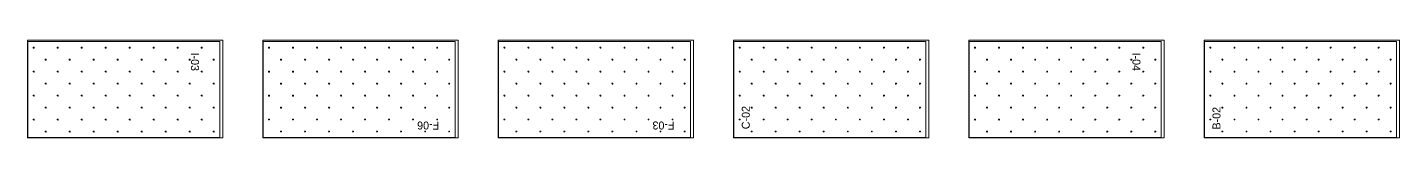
# Model space of a CAD drawing. Extents: x 0 to 287620, y 0 to 1220.
# Drawn here: x 17640 to 34780, y 0 to 1220 of the extents above; entities that cross this region are included whole.
import ezdxf

# ---------------------------------------------------------------- set-up
doc = ezdxf.new("R2010")
doc.units = 0
doc.header["$MEASUREMENT"] = 0
for name, color, linetype, lineweight in [('CUSTOM', 7, 'CONTINUOUS', 0), ('drilling', 7, 'CONTINUOUS', 0), ('FINAL', 7, 'CONTINUOUS', 0)]:
    doc.layers.add(name, color=color, linetype=linetype, lineweight=lineweight)

msp = doc.modelspace()

# ---------------------------------------------------------------- linework, layer by layer
at = {"layer": 'CUSTOM', "lineweight": 0}
for points in [[(17640, 0), (20080, 0), (20080, 1220), (17640, 1220)], [(20580, 0), (23020, 0), (23020, 1220), (20580, 1220)], [(23520, 0), (25960, 0), (25960, 1220), (23520, 1220)], [(26460, 0), (28900, 0), (28900, 1220), (26460, 1220)], [(29400, 0), (31840, 0), (31840, 1220), (29400, 1220)], [(32340, 0), (34780, 0), (34780, 1220), (32340, 1220)]]:
    msp.add_lwpolyline(points, close=True, dxfattribs=at)
at = {"layer": 'drilling', "lineweight": 0}
for points in [[(17718, 1121), (17722, 1123), (17724, 1125), (17724, 1129), (17723, 1132), (17720, 1134), (17716, 1134), (17713, 1132), (17712, 1129), (17712, 1125), (17714, 1123)], [(18018, 1121), (18022, 1123), (18024, 1125), (18024, 1129), (18023, 1132), (18020, 1134), (18016, 1134), (18013, 1132), (18012, 1129), (18012, 1125), (18014, 1123)], [(18318, 1121), (18322, 1123), (18324, 1125), (18324, 1129), (18323, 1132), (18320, 1134), (18316, 1134), (18313, 1132), (18312, 1129), (18312, 1125), (18314, 1123)], [(18618, 1121), (18622, 1123), (18624, 1125), (18624, 1129), (18623, 1132), (18620, 1134), (18616, 1134), (18613, 1132), (18612, 1129), (18612, 1125), (18614, 1123)], [(18918, 1121), (18922, 1123), (18924, 1125), (18924, 1129), (18923, 1132), (18920, 1134), (18916, 1134), (18913, 1132), (18912, 1129), (18912, 1125), (18914, 1123)], [(19218, 1121), (19222, 1123), (19224, 1125), (19224, 1129), (19223, 1132), (19220, 1134), (19216, 1134), (19213, 1132), (19212, 1129), (19212, 1125), (19214, 1123)], [(19518, 1121), (19522, 1123), (19524, 1125), (19524, 1129), (19523, 1132), (19520, 1134), (19516, 1134), (19513, 1132), (19512, 1129), (19512, 1125), (19514, 1123)], [(19818, 1121), (19822, 1123), (19824, 1125), (19824, 1129), (19823, 1132), (19820, 1134), (19816, 1134), (19813, 1132), (19812, 1129), (19812, 1125), (19814, 1123)], [(20652, 1128), (20653, 1124), (20655, 1122), (20659, 1122), (20662, 1123), (20664, 1126), (20664, 1130), (20662, 1133), (20659, 1134), (20655, 1134), (20653, 1132)], [(20952, 1128), (20953, 1124), (20955, 1122), (20959, 1122), (20962, 1123), (20964, 1126), (20964, 1130), (20962, 1133), (20959, 1134), (20955, 1134), (20953, 1132)], [(21252, 1128), (21253, 1124), (21255, 1122), (21259, 1122), (21262, 1123), (21264, 1126), (21264, 1130), (21262, 1133), (21259, 1134), (21255, 1134), (21253, 1132)], [(21552, 1128), (21553, 1124), (21555, 1122), (21559, 1122), (21562, 1123), (21564, 1126), (21564, 1130), (21562, 1133), (21559, 1134), (21555, 1134), (21553, 1132)], [(21852, 1128), (21853, 1124), (21855, 1122), (21859, 1122), (21862, 1123), (21864, 1126), (21864, 1130), (21862, 1133), (21859, 1134), (21855, 1134), (21853, 1132)], [(22152, 1128), (22153, 1124), (22155, 1122), (22159, 1122), (22162, 1123), (22164, 1126), (22164, 1130), (22162, 1133), (22159, 1134), (22155, 1134), (22153, 1132)], [(22452, 1128), (22453, 1124), (22455, 1122), (22459, 1122), (22462, 1123), (22464, 1126), (22464, 1130), (22462, 1133), (22459, 1134), (22455, 1134), (22453, 1132)], [(22752, 1128), (22753, 1124), (22755, 1122), (22759, 1122), (22762, 1123), (22764, 1126), (22764, 1130), (22762, 1133), (22759, 1134), (22755, 1134), (22753, 1132)], [(23592, 1128), (23593, 1124), (23595, 1122), (23599, 1122), (23602, 1123), (23604, 1126), (23604, 1130), (23602, 1133), (23599, 1134), (23595, 1134), (23593, 1132)], [(23892, 1128), (23893, 1124), (23895, 1122), (23899, 1122), (23902, 1123), (23904, 1126), (23904, 1130), (23902, 1133), (23899, 1134), (23895, 1134), (23893, 1132)], [(24192, 1128), (24193, 1124), (24195, 1122), (24199, 1122), (24202, 1123), (24204, 1126), (24204, 1130), (24202, 1133), (24199, 1134), (24195, 1134), (24193, 1132)], [(24492, 1128), (24493, 1124), (24495, 1122), (24499, 1122), (24502, 1123), (24504, 1126), (24504, 1130), (24502, 1133), (24499, 1134), (24495, 1134), (24493, 1132)], [(24792, 1128), (24793, 1124), (24795, 1122), (24799, 1122), (24802, 1123), (24804, 1126), (24804, 1130), (24802, 1133), (24799, 1134), (24795, 1134), (24793, 1132)], [(25092, 1128), (25093, 1124), (25095, 1122), (25099, 1122), (25102, 1123), (25104, 1126), (25104, 1130), (25102, 1133), (25099, 1134), (25095, 1134), (25093, 1132)], [(25392, 1128), (25393, 1124), (25395, 1122), (25399, 1122), (25402, 1123), (25404, 1126), (25404, 1130), (25402, 1133), (25399, 1134), (25395, 1134), (25393, 1132)], [(25692, 1128), (25693, 1124), (25695, 1122), (25699, 1122), (25702, 1123), (25704, 1126), (25704, 1130), (25702, 1133), (25699, 1134), (25695, 1134), (25693, 1132)], [(26538, 1134), (26534, 1133), (26532, 1131), (26532, 1127), (26533, 1124), (26536, 1122), (26540, 1122), (26543, 1124), (26544, 1127), (26544, 1131), (26542, 1133)], [(26838, 1134), (26834, 1133), (26832, 1131), (26832, 1127), (26833, 1124), (26836, 1122), (26840, 1122), (26843, 1124), (26844, 1127), (26844, 1131), (26842, 1133)], [(27138, 1134), (27134, 1133), (27132, 1131), (27132, 1127), (27133, 1124), (27136, 1122), (27140, 1122), (27143, 1124), (27144, 1127), (27144, 1131), (27142, 1133)], [(27438, 1134), (27434, 1133), (27432, 1131), (27432, 1127), (27433, 1124), (27436, 1122), (27440, 1122), (27443, 1124), (27444, 1127), (27444, 1131), (27442, 1133)], [(27738, 1134), (27734, 1133), (27732, 1131), (27732, 1127), (27733, 1124), (27736, 1122), (27740, 1122), (27743, 1124), (27744, 1127), (27744, 1131), (27742, 1133)], [(28038, 1134), (28034, 1133), (28032, 1131), (28032, 1127), (28033, 1124), (28036, 1122), (28040, 1122), (28043, 1124), (28044, 1127), (28044, 1131), (28042, 1133)], [(28338, 1134), (28334, 1133), (28332, 1131), (28332, 1127), (28333, 1124), (28336, 1122), (28340, 1122), (28343, 1124), (28344, 1127), (28344, 1131), (28342, 1133)], [(28638, 1134), (28634, 1133), (28632, 1131), (28632, 1127), (28633, 1124), (28636, 1122), (28640, 1122), (28643, 1124), (28644, 1127), (28644, 1131), (28642, 1133)], [(29478, 1121), (29482, 1123), (29484, 1125), (29484, 1129), (29483, 1132), (29480, 1134), (29476, 1134), (29473, 1132), (29472, 1129), (29472, 1125), (29474, 1123)], [(29778, 1121), (29782, 1123), (29784, 1125), (29784, 1129), (29783, 1132), (29780, 1134), (29776, 1134), (29773, 1132), (29772, 1129), (29772, 1125), (29774, 1123)], [(30078, 1121), (30082, 1123), (30084, 1125), (30084, 1129), (30083, 1132), (30080, 1134), (30076, 1134), (30073, 1132), (30072, 1129), (30072, 1125), (30074, 1123)], [(30378, 1121), (30382, 1123), (30384, 1125), (30384, 1129), (30383, 1132), (30380, 1134), (30376, 1134), (30373, 1132), (30372, 1129), (30372, 1125), (30374, 1123)], [(30678, 1121), (30682, 1123), (30684, 1125), (30684, 1129), (30683, 1132), (30680, 1134), (30676, 1134), (30673, 1132), (30672, 1129), (30672, 1125), (30674, 1123)], [(30978, 1121), (30982, 1123), (30984, 1125), (30984, 1129), (30983, 1132), (30980, 1134), (30976, 1134), (30973, 1132), (30972, 1129), (30972, 1125), (30974, 1123)], [(31278, 1121), (31282, 1123), (31284, 1125), (31284, 1129), (31283, 1132), (31280, 1134), (31276, 1134), (31273, 1132), (31272, 1129), (31272, 1125), (31274, 1123)], [(31578, 1121), (31582, 1123), (31584, 1125), (31584, 1129), (31583, 1132), (31580, 1134), (31576, 1134), (31573, 1132), (31572, 1129), (31572, 1125), (31574, 1123)], [(32418, 1134), (32414, 1133), (32412, 1131), (32412, 1127), (32413, 1124), (32416, 1122), (32420, 1122), (32423, 1124), (32424, 1127), (32424, 1131), (32422, 1133)], [(32718, 1134), (32714, 1133), (32712, 1131), (32712, 1127), (32713, 1124), (32716, 1122), (32720, 1122), (32723, 1124), (32724, 1127), (32724, 1131), (32722, 1133)], [(33018, 1134), (33014, 1133), (33012, 1131), (33012, 1127), (33013, 1124), (33016, 1122), (33020, 1122), (33023, 1124), (33024, 1127), (33024, 1131), (33022, 1133)], [(33318, 1134), (33314, 1133), (33312, 1131), (33312, 1127), (33313, 1124), (33316, 1122), (33320, 1122), (33323, 1124), (33324, 1127), (33324, 1131), (33322, 1133)], [(33618, 1134), (33614, 1133), (33612, 1131), (33612, 1127), (33613, 1124), (33616, 1122), (33620, 1122), (33623, 1124), (33624, 1127), (33624, 1131), (33622, 1133)], [(33918, 1134), (33914, 1133), (33912, 1131), (33912, 1127), (33913, 1124), (33916, 1122), (33920, 1122), (33923, 1124), (33924, 1127), (33924, 1131), (33922, 1133)], [(34218, 1134), (34214, 1133), (34212, 1131), (34212, 1127), (34213, 1124), (34216, 1122), (34220, 1122), (34223, 1124), (34224, 1127), (34224, 1131), (34222, 1133)], [(34518, 1134), (34514, 1133), (34512, 1131), (34512, 1127), (34513, 1124), (34516, 1122), (34520, 1122), (34523, 1124), (34524, 1127), (34524, 1131), (34522, 1133)], [(17868, 971), (17872, 973), (17874, 975), (17874, 979), (17873, 982), (17870, 984), (17866, 984), (17863, 982), (17862, 979), (17862, 975), (17864, 973)], [(18168, 971), (18172, 973), (18174, 975), (18174, 979), (18173, 982), (18170, 984), (18166, 984), (18163, 982), (18162, 979), (18162, 975), (18164, 973)], [(18468, 971), (18472, 973), (18474, 975), (18474, 979), (18473, 982), (18470, 984), (18466, 984), (18463, 982), (18462, 979), (18462, 975), (18464, 973)], [(18768, 971), (18772, 973), (18774, 975), (18774, 979), (18773, 982), (18770, 984), (18766, 984), (18763, 982), (18762, 979), (18762, 975), (18764, 973)], [(19068, 971), (19072, 973), (19074, 975), (19074, 979), (19073, 982), (19070, 984), (19066, 984), (19063, 982), (19062, 979), (19062, 975), (19064, 973)], [(19368, 971), (19372, 973), (19374, 975), (19374, 979), (19373, 982), (19370, 984), (19366, 984), (19363, 982), (19362, 979), (19362, 975), (19364, 973)], [(19668, 971), (19672, 973), (19674, 975), (19674, 979), (19673, 982), (19670, 984), (19666, 984), (19663, 982), (19662, 979), (19662, 975), (19664, 973)], [(19968, 971), (19972, 973), (19974, 975), (19974, 979), (19973, 982), (19970, 984), (19966, 984), (19963, 982), (19962, 979), (19962, 975), (19964, 973)], [(20802, 978), (20803, 974), (20805, 972), (20809, 972), (20812, 973), (20814, 976), (20814, 980), (20812, 983), (20809, 984), (20805, 984), (20803, 982)], [(21102, 978), (21103, 974), (21105, 972), (21109, 972), (21112, 973), (21114, 976), (21114, 980), (21112, 983), (21109, 984), (21105, 984), (21103, 982)], [(21402, 978), (21403, 974), (21405, 972), (21409, 972), (21412, 973), (21414, 976), (21414, 980), (21412, 983), (21409, 984), (21405, 984), (21403, 982)], [(21702, 978), (21703, 974), (21705, 972), (21709, 972), (21712, 973), (21714, 976), (21714, 980), (21712, 983), (21709, 984), (21705, 984), (21703, 982)], [(22002, 978), (22003, 974), (22005, 972), (22009, 972), (22012, 973), (22014, 976), (22014, 980), (22012, 983), (22009, 984), (22005, 984), (22003, 982)], [(22302, 978), (22303, 974), (22305, 972), (22309, 972), (22312, 973), (22314, 976), (22314, 980), (22312, 983), (22309, 984), (22305, 984), (22303, 982)], [(22602, 978), (22603, 974), (22605, 972), (22609, 972), (22612, 973), (22614, 976), (22614, 980), (22612, 983), (22609, 984), (22605, 984), (22603, 982)], [(22902, 978), (22903, 974), (22905, 972), (22909, 972), (22912, 973), (22914, 976), (22914, 980), (22912, 983), (22909, 984), (22905, 984), (22903, 982)], [(23742, 978), (23743, 974), (23745, 972), (23749, 972), (23752, 973), (23754, 976), (23754, 980), (23752, 983), (23749, 984), (23745, 984), (23743, 982)], [(24042, 978), (24043, 974), (24045, 972), (24049, 972), (24052, 973), (24054, 976), (24054, 980), (24052, 983), (24049, 984), (24045, 984), (24043, 982)], [(24342, 978), (24343, 974), (24345, 972), (24349, 972), (24352, 973), (24354, 976), (24354, 980), (24352, 983), (24349, 984), (24345, 984), (24343, 982)], [(24642, 978), (24643, 974), (24645, 972), (24649, 972), (24652, 973), (24654, 976), (24654, 980), (24652, 983), (24649, 984), (24645, 984), (24643, 982)], [(24942, 978), (24943, 974), (24945, 972), (24949, 972), (24952, 973), (24954, 976), (24954, 980), (24952, 983), (24949, 984), (24945, 984), (24943, 982)], [(25242, 978), (25243, 974), (25245, 972), (25249, 972), (25252, 973), (25254, 976), (25254, 980), (25252, 983), (25249, 984), (25245, 984), (25243, 982)], [(25542, 978), (25543, 974), (25545, 972), (25549, 972), (25552, 973), (25554, 976), (25554, 980), (25552, 983), (25549, 984), (25545, 984), (25543, 982)], [(25842, 978), (25843, 974), (25845, 972), (25849, 972), (25852, 973), (25854, 976), (25854, 980), (25852, 983), (25849, 984), (25845, 984), (25843, 982)], [(26688, 984), (26684, 983), (26682, 981), (26682, 977), (26683, 974), (26686, 972), (26690, 972), (26693, 974), (26694, 977), (26694, 981), (26692, 983)], [(26988, 984), (26984, 983), (26982, 981), (26982, 977), (26983, 974), (26986, 972), (26990, 972), (26993, 974), (26994, 977), (26994, 981), (26992, 983)], [(27288, 984), (27284, 983), (27282, 981), (27282, 977), (27283, 974), (27286, 972), (27290, 972), (27293, 974), (27294, 977), (27294, 981), (27292, 983)], [(27588, 984), (27584, 983), (27582, 981), (27582, 977), (27583, 974), (27586, 972), (27590, 972), (27593, 974), (27594, 977), (27594, 981), (27592, 983)], [(27888, 984), (27884, 983), (27882, 981), (27882, 977), (27883, 974), (27886, 972), (27890, 972), (27893, 974), (27894, 977), (27894, 981), (27892, 983)], [(28188, 984), (28184, 983), (28182, 981), (28182, 977), (28183, 974), (28186, 972), (28190, 972), (28193, 974), (28194, 977), (28194, 981), (28192, 983)], [(28488, 984), (28484, 983), (28482, 981), (28482, 977), (28483, 974), (28486, 972), (28490, 972), (28493, 974), (28494, 977), (28494, 981), (28492, 983)], [(28788, 984), (28784, 983), (28782, 981), (28782, 977), (28783, 974), (28786, 972), (28790, 972), (28793, 974), (28794, 977), (28794, 981), (28792, 983)], [(29628, 971), (29632, 973), (29634, 975), (29634, 979), (29633, 982), (29630, 984), (29626, 984), (29623, 982), (29622, 979), (29622, 975), (29624, 973)], [(29928, 971), (29932, 973), (29934, 975), (29934, 979), (29933, 982), (29930, 984), (29926, 984), (29923, 982), (29922, 979), (29922, 975), (29924, 973)], [(30228, 971), (30232, 973), (30234, 975), (30234, 979), (30233, 982), (30230, 984), (30226, 984), (30223, 982), (30222, 979), (30222, 975), (30224, 973)], [(30528, 971), (30532, 973), (30534, 975), (30534, 979), (30533, 982), (30530, 984), (30526, 984), (30523, 982), (30522, 979), (30522, 975), (30524, 973)], [(30828, 971), (30832, 973), (30834, 975), (30834, 979), (30833, 982), (30830, 984), (30826, 984), (30823, 982), (30822, 979), (30822, 975), (30824, 973)], [(31128, 971), (31132, 973), (31134, 975), (31134, 979), (31133, 982), (31130, 984), (31126, 984), (31123, 982), (31122, 979), (31122, 975), (31124, 973)], [(31428, 971), (31432, 973), (31434, 975), (31434, 979), (31433, 982), (31430, 984), (31426, 984), (31423, 982), (31422, 979), (31422, 975), (31424, 973)], [(31728, 971), (31732, 973), (31734, 975), (31734, 979), (31733, 982), (31730, 984), (31726, 984), (31723, 982), (31722, 979), (31722, 975), (31724, 973)], [(32568, 984), (32564, 983), (32562, 981), (32562, 977), (32563, 974), (32566, 972), (32570, 972), (32573, 974), (32574, 977), (32574, 981), (32572, 983)], [(32868, 984), (32864, 983), (32862, 981), (32862, 977), (32863, 974), (32866, 972), (32870, 972), (32873, 974), (32874, 977), (32874, 981), (32872, 983)], [(33168, 984), (33164, 983), (33162, 981), (33162, 977), (33163, 974), (33166, 972), (33170, 972), (33173, 974), (33174, 977), (33174, 981), (33172, 983)], [(33468, 984), (33464, 983), (33462, 981), (33462, 977), (33463, 974), (33466, 972), (33470, 972), (33473, 974), (33474, 977), (33474, 981), (33472, 983)], [(33768, 984), (33764, 983), (33762, 981), (33762, 977), (33763, 974), (33766, 972), (33770, 972), (33773, 974), (33774, 977), (33774, 981), (33772, 983)], [(34068, 984), (34064, 983), (34062, 981), (34062, 977), (34063, 974), (34066, 972), (34070, 972), (34073, 974), (34074, 977), (34074, 981), (34072, 983)], [(34368, 984), (34364, 983), (34362, 981), (34362, 977), (34363, 974), (34366, 972), (34370, 972), (34373, 974), (34374, 977), (34374, 981), (34372, 983)], [(34668, 984), (34664, 983), (34662, 981), (34662, 977), (34663, 974), (34666, 972), (34670, 972), (34673, 974), (34674, 977), (34674, 981), (34672, 983)], [(17718, 821), (17722, 823), (17724, 825), (17724, 829), (17723, 832), (17720, 834), (17716, 834), (17713, 832), (17712, 829), (17712, 825), (17714, 823)], [(18018, 821), (18022, 823), (18024, 825), (18024, 829), (18023, 832), (18020, 834), (18016, 834), (18013, 832), (18012, 829), (18012, 825), (18014, 823)], [(18318, 821), (18322, 823), (18324, 825), (18324, 829), (18323, 832), (18320, 834), (18316, 834), (18313, 832), (18312, 829), (18312, 825), (18314, 823)], [(18618, 821), (18622, 823), (18624, 825), (18624, 829), (18623, 832), (18620, 834), (18616, 834), (18613, 832), (18612, 829), (18612, 825), (18614, 823)], [(18918, 821), (18922, 823), (18924, 825), (18924, 829), (18923, 832), (18920, 834), (18916, 834), (18913, 832), (18912, 829), (18912, 825), (18914, 823)], [(19218, 821), (19222, 823), (19224, 825), (19224, 829), (19223, 832), (19220, 834), (19216, 834), (19213, 832), (19212, 829), (19212, 825), (19214, 823)], [(19518, 821), (19522, 823), (19524, 825), (19524, 829), (19523, 832), (19520, 834), (19516, 834), (19513, 832), (19512, 829), (19512, 825), (19514, 823)], [(19818, 821), (19822, 823), (19824, 825), (19824, 829), (19823, 832), (19820, 834), (19816, 834), (19813, 832), (19812, 829), (19812, 825), (19814, 823)], [(20652, 828), (20653, 824), (20655, 822), (20659, 822), (20662, 823), (20664, 826), (20664, 830), (20662, 833), (20659, 834), (20655, 834), (20653, 832)], [(20952, 828), (20953, 824), (20955, 822), (20959, 822), (20962, 823), (20964, 826), (20964, 830), (20962, 833), (20959, 834), (20955, 834), (20953, 832)], [(21252, 828), (21253, 824), (21255, 822), (21259, 822), (21262, 823), (21264, 826), (21264, 830), (21262, 833), (21259, 834), (21255, 834), (21253, 832)], [(21552, 828), (21553, 824), (21555, 822), (21559, 822), (21562, 823), (21564, 826), (21564, 830), (21562, 833), (21559, 834), (21555, 834), (21553, 832)], [(21852, 828), (21853, 824), (21855, 822), (21859, 822), (21862, 823), (21864, 826), (21864, 830), (21862, 833), (21859, 834), (21855, 834), (21853, 832)], [(22152, 828), (22153, 824), (22155, 822), (22159, 822), (22162, 823), (22164, 826), (22164, 830), (22162, 833), (22159, 834), (22155, 834), (22153, 832)], [(22452, 828), (22453, 824), (22455, 822), (22459, 822), (22462, 823), (22464, 826), (22464, 830), (22462, 833), (22459, 834), (22455, 834), (22453, 832)], [(22752, 828), (22753, 824), (22755, 822), (22759, 822), (22762, 823), (22764, 826), (22764, 830), (22762, 833), (22759, 834), (22755, 834), (22753, 832)], [(23592, 828), (23593, 824), (23595, 822), (23599, 822), (23602, 823), (23604, 826), (23604, 830), (23602, 833), (23599, 834), (23595, 834), (23593, 832)], [(23892, 828), (23893, 824), (23895, 822), (23899, 822), (23902, 823), (23904, 826), (23904, 830), (23902, 833), (23899, 834), (23895, 834), (23893, 832)], [(24192, 828), (24193, 824), (24195, 822), (24199, 822), (24202, 823), (24204, 826), (24204, 830), (24202, 833), (24199, 834), (24195, 834), (24193, 832)], [(24492, 828), (24493, 824), (24495, 822), (24499, 822), (24502, 823), (24504, 826), (24504, 830), (24502, 833), (24499, 834), (24495, 834), (24493, 832)], [(24792, 828), (24793, 824), (24795, 822), (24799, 822), (24802, 823), (24804, 826), (24804, 830), (24802, 833), (24799, 834), (24795, 834), (24793, 832)], [(25092, 828), (25093, 824), (25095, 822), (25099, 822), (25102, 823), (25104, 826), (25104, 830), (25102, 833), (25099, 834), (25095, 834), (25093, 832)], [(25392, 828), (25393, 824), (25395, 822), (25399, 822), (25402, 823), (25404, 826), (25404, 830), (25402, 833), (25399, 834), (25395, 834), (25393, 832)], [(25692, 828), (25693, 824), (25695, 822), (25699, 822), (25702, 823), (25704, 826), (25704, 830), (25702, 833), (25699, 834), (25695, 834), (25693, 832)], [(26538, 834), (26534, 833), (26532, 831), (26532, 827), (26533, 824), (26536, 822), (26540, 822), (26543, 824), (26544, 827), (26544, 831), (26542, 833)], [(26838, 834), (26834, 833), (26832, 831), (26832, 827), (26833, 824), (26836, 822), (26840, 822), (26843, 824), (26844, 827), (26844, 831), (26842, 833)], [(27138, 834), (27134, 833), (27132, 831), (27132, 827), (27133, 824), (27136, 822), (27140, 822), (27143, 824), (27144, 827), (27144, 831), (27142, 833)], [(27438, 834), (27434, 833), (27432, 831), (27432, 827), (27433, 824), (27436, 822), (27440, 822), (27443, 824), (27444, 827), (27444, 831), (27442, 833)], [(27738, 834), (27734, 833), (27732, 831), (27732, 827), (27733, 824), (27736, 822), (27740, 822), (27743, 824), (27744, 827), (27744, 831), (27742, 833)], [(28038, 834), (28034, 833), (28032, 831), (28032, 827), (28033, 824), (28036, 822), (28040, 822), (28043, 824), (28044, 827), (28044, 831), (28042, 833)], [(28338, 834), (28334, 833), (28332, 831), (28332, 827), (28333, 824), (28336, 822), (28340, 822), (28343, 824), (28344, 827), (28344, 831), (28342, 833)], [(28638, 834), (28634, 833), (28632, 831), (28632, 827), (28633, 824), (28636, 822), (28640, 822), (28643, 824), (28644, 827), (28644, 831), (28642, 833)], [(29478, 821), (29482, 823), (29484, 825), (29484, 829), (29483, 832), (29480, 834), (29476, 834), (29473, 832), (29472, 829), (29472, 825), (29474, 823)], [(29778, 821), (29782, 823), (29784, 825), (29784, 829), (29783, 832), (29780, 834), (29776, 834), (29773, 832), (29772, 829), (29772, 825), (29774, 823)], [(30078, 821), (30082, 823), (30084, 825), (30084, 829), (30083, 832), (30080, 834), (30076, 834), (30073, 832), (30072, 829), (30072, 825), (30074, 823)], [(30378, 821), (30382, 823), (30384, 825), (30384, 829), (30383, 832), (30380, 834), (30376, 834), (30373, 832), (30372, 829), (30372, 825), (30374, 823)], [(30678, 821), (30682, 823), (30684, 825), (30684, 829), (30683, 832), (30680, 834), (30676, 834), (30673, 832), (30672, 829), (30672, 825), (30674, 823)], [(30978, 821), (30982, 823), (30984, 825), (30984, 829), (30983, 832), (30980, 834), (30976, 834), (30973, 832), (30972, 829), (30972, 825), (30974, 823)], [(31278, 821), (31282, 823), (31284, 825), (31284, 829), (31283, 832), (31280, 834), (31276, 834), (31273, 832), (31272, 829), (31272, 825), (31274, 823)], [(31578, 821), (31582, 823), (31584, 825), (31584, 829), (31583, 832), (31580, 834), (31576, 834), (31573, 832), (31572, 829), (31572, 825), (31574, 823)], [(32418, 834), (32414, 833), (32412, 831), (32412, 827), (32413, 824), (32416, 822), (32420, 822), (32423, 824), (32424, 827), (32424, 831), (32422, 833)], [(32718, 834), (32714, 833), (32712, 831), (32712, 827), (32713, 824), (32716, 822), (32720, 822), (32723, 824), (32724, 827), (32724, 831), (32722, 833)], [(33018, 834), (33014, 833), (33012, 831), (33012, 827), (33013, 824), (33016, 822), (33020, 822), (33023, 824), (33024, 827), (33024, 831), (33022, 833)], [(33318, 834), (33314, 833), (33312, 831), (33312, 827), (33313, 824), (33316, 822), (33320, 822), (33323, 824), (33324, 827), (33324, 831), (33322, 833)], [(33618, 834), (33614, 833), (33612, 831), (33612, 827), (33613, 824), (33616, 822), (33620, 822), (33623, 824), (33624, 827), (33624, 831), (33622, 833)], [(33918, 834), (33914, 833), (33912, 831), (33912, 827), (33913, 824), (33916, 822), (33920, 822), (33923, 824), (33924, 827), (33924, 831), (33922, 833)], [(34218, 834), (34214, 833), (34212, 831), (34212, 827), (34213, 824), (34216, 822), (34220, 822), (34223, 824), (34224, 827), (34224, 831), (34222, 833)], [(34518, 834), (34514, 833), (34512, 831), (34512, 827), (34513, 824), (34516, 822), (34520, 822), (34523, 824), (34524, 827), (34524, 831), (34522, 833)], [(17718, 521), (17722, 523), (17724, 525), (17724, 529), (17723, 532), (17720, 534), (17716, 534), (17713, 532), (17712, 529), (17712, 525), (17714, 523)], [(17868, 671), (17872, 673), (17874, 675), (17874, 679), (17873, 682), (17870, 684), (17866, 684), (17863, 682), (17862, 679), (17862, 675), (17864, 673)], [(18018, 521), (18022, 523), (18024, 525), (18024, 529), (18023, 532), (18020, 534), (18016, 534), (18013, 532), (18012, 529), (18012, 525), (18014, 523)], [(18168, 671), (18172, 673), (18174, 675), (18174, 679), (18173, 682), (18170, 684), (18166, 684), (18163, 682), (18162, 679), (18162, 675), (18164, 673)], [(18318, 521), (18322, 523), (18324, 525), (18324, 529), (18323, 532), (18320, 534), (18316, 534), (18313, 532), (18312, 529), (18312, 525), (18314, 523)], [(18468, 671), (18472, 673), (18474, 675), (18474, 679), (18473, 682), (18470, 684), (18466, 684), (18463, 682), (18462, 679), (18462, 675), (18464, 673)], [(18618, 521), (18622, 523), (18624, 525), (18624, 529), (18623, 532), (18620, 534), (18616, 534), (18613, 532), (18612, 529), (18612, 525), (18614, 523)], [(18768, 671), (18772, 673), (18774, 675), (18774, 679), (18773, 682), (18770, 684), (18766, 684), (18763, 682), (18762, 679), (18762, 675), (18764, 673)], [(18918, 521), (18922, 523), (18924, 525), (18924, 529), (18923, 532), (18920, 534), (18916, 534), (18913, 532), (18912, 529), (18912, 525), (18914, 523)], [(19068, 671), (19072, 673), (19074, 675), (19074, 679), (19073, 682), (19070, 684), (19066, 684), (19063, 682), (19062, 679), (19062, 675), (19064, 673)], [(19218, 521), (19222, 523), (19224, 525), (19224, 529), (19223, 532), (19220, 534), (19216, 534), (19213, 532), (19212, 529), (19212, 525), (19214, 523)], [(19368, 671), (19372, 673), (19374, 675), (19374, 679), (19373, 682), (19370, 684), (19366, 684), (19363, 682), (19362, 679), (19362, 675), (19364, 673)], [(19518, 521), (19522, 523), (19524, 525), (19524, 529), (19523, 532), (19520, 534), (19516, 534), (19513, 532), (19512, 529), (19512, 525), (19514, 523)], [(19668, 671), (19672, 673), (19674, 675), (19674, 679), (19673, 682), (19670, 684), (19666, 684), (19663, 682), (19662, 679), (19662, 675), (19664, 673)], [(19818, 521), (19822, 523), (19824, 525), (19824, 529), (19823, 532), (19820, 534), (19816, 534), (19813, 532), (19812, 529), (19812, 525), (19814, 523)], [(19968, 671), (19972, 673), (19974, 675), (19974, 679), (19973, 682), (19970, 684), (19966, 684), (19963, 682), (19962, 679), (19962, 675), (19964, 673)], [(20652, 528), (20653, 524), (20655, 522), (20659, 522), (20662, 523), (20664, 526), (20664, 530), (20662, 533), (20659, 534), (20655, 534), (20653, 532)], [(20802, 678), (20803, 674), (20805, 672), (20809, 672), (20812, 673), (20814, 676), (20814, 680), (20812, 683), (20809, 684), (20805, 684), (20803, 682)], [(20952, 528), (20953, 524), (20955, 522), (20959, 522), (20962, 523), (20964, 526), (20964, 530), (20962, 533), (20959, 534), (20955, 534), (20953, 532)], [(21102, 678), (21103, 674), (21105, 672), (21109, 672), (21112, 673), (21114, 676), (21114, 680), (21112, 683), (21109, 684), (21105, 684), (21103, 682)], [(21252, 528), (21253, 524), (21255, 522), (21259, 522), (21262, 523), (21264, 526), (21264, 530), (21262, 533), (21259, 534), (21255, 534), (21253, 532)], [(21402, 678), (21403, 674), (21405, 672), (21409, 672), (21412, 673), (21414, 676), (21414, 680), (21412, 683), (21409, 684), (21405, 684), (21403, 682)], [(21552, 528), (21553, 524), (21555, 522), (21559, 522), (21562, 523), (21564, 526), (21564, 530), (21562, 533), (21559, 534), (21555, 534), (21553, 532)], [(21702, 678), (21703, 674), (21705, 672), (21709, 672), (21712, 673), (21714, 676), (21714, 680), (21712, 683), (21709, 684), (21705, 684), (21703, 682)], [(21852, 528), (21853, 524), (21855, 522), (21859, 522), (21862, 523), (21864, 526), (21864, 530), (21862, 533), (21859, 534), (21855, 534), (21853, 532)], [(22002, 678), (22003, 674), (22005, 672), (22009, 672), (22012, 673), (22014, 676), (22014, 680), (22012, 683), (22009, 684), (22005, 684), (22003, 682)], [(22152, 528), (22153, 524), (22155, 522), (22159, 522), (22162, 523), (22164, 526), (22164, 530), (22162, 533), (22159, 534), (22155, 534), (22153, 532)], [(22302, 678), (22303, 674), (22305, 672), (22309, 672), (22312, 673), (22314, 676), (22314, 680), (22312, 683), (22309, 684), (22305, 684), (22303, 682)], [(22452, 528), (22453, 524), (22455, 522), (22459, 522), (22462, 523), (22464, 526), (22464, 530), (22462, 533), (22459, 534), (22455, 534), (22453, 532)], [(22602, 678), (22603, 674), (22605, 672), (22609, 672), (22612, 673), (22614, 676), (22614, 680), (22612, 683), (22609, 684), (22605, 684), (22603, 682)], [(22752, 528), (22753, 524), (22755, 522), (22759, 522), (22762, 523), (22764, 526), (22764, 530), (22762, 533), (22759, 534), (22755, 534), (22753, 532)], [(22902, 678), (22903, 674), (22905, 672), (22909, 672), (22912, 673), (22914, 676), (22914, 680), (22912, 683), (22909, 684), (22905, 684), (22903, 682)], [(23592, 528), (23593, 524), (23595, 522), (23599, 522), (23602, 523), (23604, 526), (23604, 530), (23602, 533), (23599, 534), (23595, 534), (23593, 532)], [(23742, 678), (23743, 674), (23745, 672), (23749, 672), (23752, 673), (23754, 676), (23754, 680), (23752, 683), (23749, 684), (23745, 684), (23743, 682)], [(23892, 528), (23893, 524), (23895, 522), (23899, 522), (23902, 523), (23904, 526), (23904, 530), (23902, 533), (23899, 534), (23895, 534), (23893, 532)], [(24042, 678), (24043, 674), (24045, 672), (24049, 672), (24052, 673), (24054, 676), (24054, 680), (24052, 683), (24049, 684), (24045, 684), (24043, 682)], [(24192, 528), (24193, 524), (24195, 522), (24199, 522), (24202, 523), (24204, 526), (24204, 530), (24202, 533), (24199, 534), (24195, 534), (24193, 532)], [(24342, 678), (24343, 674), (24345, 672), (24349, 672), (24352, 673), (24354, 676), (24354, 680), (24352, 683), (24349, 684), (24345, 684), (24343, 682)], [(24492, 528), (24493, 524), (24495, 522), (24499, 522), (24502, 523), (24504, 526), (24504, 530), (24502, 533), (24499, 534), (24495, 534), (24493, 532)], [(24642, 678), (24643, 674), (24645, 672), (24649, 672), (24652, 673), (24654, 676), (24654, 680), (24652, 683), (24649, 684), (24645, 684), (24643, 682)], [(24792, 528), (24793, 524), (24795, 522), (24799, 522), (24802, 523), (24804, 526), (24804, 530), (24802, 533), (24799, 534), (24795, 534), (24793, 532)], [(24942, 678), (24943, 674), (24945, 672), (24949, 672), (24952, 673), (24954, 676), (24954, 680), (24952, 683), (24949, 684), (24945, 684), (24943, 682)], [(25092, 528), (25093, 524), (25095, 522), (25099, 522), (25102, 523), (25104, 526), (25104, 530), (25102, 533), (25099, 534), (25095, 534), (25093, 532)], [(25242, 678), (25243, 674), (25245, 672), (25249, 672), (25252, 673), (25254, 676), (25254, 680), (25252, 683), (25249, 684), (25245, 684), (25243, 682)], [(25392, 528), (25393, 524), (25395, 522), (25399, 522), (25402, 523), (25404, 526), (25404, 530), (25402, 533), (25399, 534), (25395, 534), (25393, 532)], [(25542, 678), (25543, 674), (25545, 672), (25549, 672), (25552, 673), (25554, 676), (25554, 680), (25552, 683), (25549, 684), (25545, 684), (25543, 682)], [(25692, 528), (25693, 524), (25695, 522), (25699, 522), (25702, 523), (25704, 526), (25704, 530), (25702, 533), (25699, 534), (25695, 534), (25693, 532)], [(25842, 678), (25843, 674), (25845, 672), (25849, 672), (25852, 673), (25854, 676), (25854, 680), (25852, 683), (25849, 684), (25845, 684), (25843, 682)], [(26538, 534), (26534, 533), (26532, 531), (26532, 527), (26533, 524), (26536, 522), (26540, 522), (26543, 524), (26544, 527), (26544, 531), (26542, 533)], [(26688, 684), (26684, 683), (26682, 681), (26682, 677), (26683, 674), (26686, 672), (26690, 672), (26693, 674), (26694, 677), (26694, 681), (26692, 683)], [(26838, 534), (26834, 533), (26832, 531), (26832, 527), (26833, 524), (26836, 522), (26840, 522), (26843, 524), (26844, 527), (26844, 531), (26842, 533)], [(26988, 684), (26984, 683), (26982, 681), (26982, 677), (26983, 674), (26986, 672), (26990, 672), (26993, 674), (26994, 677), (26994, 681), (26992, 683)], [(27138, 534), (27134, 533), (27132, 531), (27132, 527), (27133, 524), (27136, 522), (27140, 522), (27143, 524), (27144, 527), (27144, 531), (27142, 533)], [(27288, 684), (27284, 683), (27282, 681), (27282, 677), (27283, 674), (27286, 672), (27290, 672), (27293, 674), (27294, 677), (27294, 681), (27292, 683)], [(27438, 534), (27434, 533), (27432, 531), (27432, 527), (27433, 524), (27436, 522), (27440, 522), (27443, 524), (27444, 527), (27444, 531), (27442, 533)], [(27588, 684), (27584, 683), (27582, 681), (27582, 677), (27583, 674), (27586, 672), (27590, 672), (27593, 674), (27594, 677), (27594, 681), (27592, 683)], [(27738, 534), (27734, 533), (27732, 531), (27732, 527), (27733, 524), (27736, 522), (27740, 522), (27743, 524), (27744, 527), (27744, 531), (27742, 533)], [(27888, 684), (27884, 683), (27882, 681), (27882, 677), (27883, 674), (27886, 672), (27890, 672), (27893, 674), (27894, 677), (27894, 681), (27892, 683)], [(28038, 534), (28034, 533), (28032, 531), (28032, 527), (28033, 524), (28036, 522), (28040, 522), (28043, 524), (28044, 527), (28044, 531), (28042, 533)], [(28188, 684), (28184, 683), (28182, 681), (28182, 677), (28183, 674), (28186, 672), (28190, 672), (28193, 674), (28194, 677), (28194, 681), (28192, 683)], [(28338, 534), (28334, 533), (28332, 531), (28332, 527), (28333, 524), (28336, 522), (28340, 522), (28343, 524), (28344, 527), (28344, 531), (28342, 533)], [(28488, 684), (28484, 683), (28482, 681), (28482, 677), (28483, 674), (28486, 672), (28490, 672), (28493, 674), (28494, 677), (28494, 681), (28492, 683)], [(28638, 534), (28634, 533), (28632, 531), (28632, 527), (28633, 524), (28636, 522), (28640, 522), (28643, 524), (28644, 527), (28644, 531), (28642, 533)], [(28788, 684), (28784, 683), (28782, 681), (28782, 677), (28783, 674), (28786, 672), (28790, 672), (28793, 674), (28794, 677), (28794, 681), (28792, 683)], [(29478, 521), (29482, 523), (29484, 525), (29484, 529), (29483, 532), (29480, 534), (29476, 534), (29473, 532), (29472, 529), (29472, 525), (29474, 523)], [(29628, 671), (29632, 673), (29634, 675), (29634, 679), (29633, 682), (29630, 684), (29626, 684), (29623, 682), (29622, 679), (29622, 675), (29624, 673)], [(29778, 521), (29782, 523), (29784, 525), (29784, 529), (29783, 532), (29780, 534), (29776, 534), (29773, 532), (29772, 529), (29772, 525), (29774, 523)], [(29928, 671), (29932, 673), (29934, 675), (29934, 679), (29933, 682), (29930, 684), (29926, 684), (29923, 682), (29922, 679), (29922, 675), (29924, 673)], [(30078, 521), (30082, 523), (30084, 525), (30084, 529), (30083, 532), (30080, 534), (30076, 534), (30073, 532), (30072, 529), (30072, 525), (30074, 523)], [(30228, 671), (30232, 673), (30234, 675), (30234, 679), (30233, 682), (30230, 684), (30226, 684), (30223, 682), (30222, 679), (30222, 675), (30224, 673)], [(30378, 521), (30382, 523), (30384, 525), (30384, 529), (30383, 532), (30380, 534), (30376, 534), (30373, 532), (30372, 529), (30372, 525), (30374, 523)], [(30528, 671), (30532, 673), (30534, 675), (30534, 679), (30533, 682), (30530, 684), (30526, 684), (30523, 682), (30522, 679), (30522, 675), (30524, 673)], [(30678, 521), (30682, 523), (30684, 525), (30684, 529), (30683, 532), (30680, 534), (30676, 534), (30673, 532), (30672, 529), (30672, 525), (30674, 523)], [(30828, 671), (30832, 673), (30834, 675), (30834, 679), (30833, 682), (30830, 684), (30826, 684), (30823, 682), (30822, 679), (30822, 675), (30824, 673)], [(30978, 521), (30982, 523), (30984, 525), (30984, 529), (30983, 532), (30980, 534), (30976, 534), (30973, 532), (30972, 529), (30972, 525), (30974, 523)], [(31128, 671), (31132, 673), (31134, 675), (31134, 679), (31133, 682), (31130, 684), (31126, 684), (31123, 682), (31122, 679), (31122, 675), (31124, 673)], [(31278, 521), (31282, 523), (31284, 525), (31284, 529), (31283, 532), (31280, 534), (31276, 534), (31273, 532), (31272, 529), (31272, 525), (31274, 523)], [(31428, 671), (31432, 673), (31434, 675), (31434, 679), (31433, 682), (31430, 684), (31426, 684), (31423, 682), (31422, 679), (31422, 675), (31424, 673)], [(31578, 521), (31582, 523), (31584, 525), (31584, 529), (31583, 532), (31580, 534), (31576, 534), (31573, 532), (31572, 529), (31572, 525), (31574, 523)], [(31728, 671), (31732, 673), (31734, 675), (31734, 679), (31733, 682), (31730, 684), (31726, 684), (31723, 682), (31722, 679), (31722, 675), (31724, 673)], [(32418, 534), (32414, 533), (32412, 531), (32412, 527), (32413, 524), (32416, 522), (32420, 522), (32423, 524), (32424, 527), (32424, 531), (32422, 533)], [(32568, 684), (32564, 683), (32562, 681), (32562, 677), (32563, 674), (32566, 672), (32570, 672), (32573, 674), (32574, 677), (32574, 681), (32572, 683)], [(32718, 534), (32714, 533), (32712, 531), (32712, 527), (32713, 524), (32716, 522), (32720, 522), (32723, 524), (32724, 527), (32724, 531), (32722, 533)], [(32868, 684), (32864, 683), (32862, 681), (32862, 677), (32863, 674), (32866, 672), (32870, 672), (32873, 674), (32874, 677), (32874, 681), (32872, 683)], [(33018, 534), (33014, 533), (33012, 531), (33012, 527), (33013, 524), (33016, 522), (33020, 522), (33023, 524), (33024, 527), (33024, 531), (33022, 533)], [(33168, 684), (33164, 683), (33162, 681), (33162, 677), (33163, 674), (33166, 672), (33170, 672), (33173, 674), (33174, 677), (33174, 681), (33172, 683)], [(33318, 534), (33314, 533), (33312, 531), (33312, 527), (33313, 524), (33316, 522), (33320, 522), (33323, 524), (33324, 527), (33324, 531), (33322, 533)], [(33468, 684), (33464, 683), (33462, 681), (33462, 677), (33463, 674), (33466, 672), (33470, 672), (33473, 674), (33474, 677), (33474, 681), (33472, 683)], [(33618, 534), (33614, 533), (33612, 531), (33612, 527), (33613, 524), (33616, 522), (33620, 522), (33623, 524), (33624, 527), (33624, 531), (33622, 533)], [(33768, 684), (33764, 683), (33762, 681), (33762, 677), (33763, 674), (33766, 672), (33770, 672), (33773, 674), (33774, 677), (33774, 681), (33772, 683)], [(33918, 534), (33914, 533), (33912, 531), (33912, 527), (33913, 524), (33916, 522), (33920, 522), (33923, 524), (33924, 527), (33924, 531), (33922, 533)], [(34068, 684), (34064, 683), (34062, 681), (34062, 677), (34063, 674), (34066, 672), (34070, 672), (34073, 674), (34074, 677), (34074, 681), (34072, 683)], [(34218, 534), (34214, 533), (34212, 531), (34212, 527), (34213, 524), (34216, 522), (34220, 522), (34223, 524), (34224, 527), (34224, 531), (34222, 533)], [(34368, 684), (34364, 683), (34362, 681), (34362, 677), (34363, 674), (34366, 672), (34370, 672), (34373, 674), (34374, 677), (34374, 681), (34372, 683)], [(34518, 534), (34514, 533), (34512, 531), (34512, 527), (34513, 524), (34516, 522), (34520, 522), (34523, 524), (34524, 527), (34524, 531), (34522, 533)], [(34668, 684), (34664, 683), (34662, 681), (34662, 677), (34663, 674), (34666, 672), (34670, 672), (34673, 674), (34674, 677), (34674, 681), (34672, 683)], [(17868, 371), (17872, 373), (17874, 375), (17874, 379), (17873, 382), (17870, 384), (17866, 384), (17863, 382), (17862, 379), (17862, 375), (17864, 373)], [(18168, 371), (18172, 373), (18174, 375), (18174, 379), (18173, 382), (18170, 384), (18166, 384), (18163, 382), (18162, 379), (18162, 375), (18164, 373)], [(18468, 371), (18472, 373), (18474, 375), (18474, 379), (18473, 382), (18470, 384), (18466, 384), (18463, 382), (18462, 379), (18462, 375), (18464, 373)], [(18768, 371), (18772, 373), (18774, 375), (18774, 379), (18773, 382), (18770, 384), (18766, 384), (18763, 382), (18762, 379), (18762, 375), (18764, 373)], [(19068, 371), (19072, 373), (19074, 375), (19074, 379), (19073, 382), (19070, 384), (19066, 384), (19063, 382), (19062, 379), (19062, 375), (19064, 373)], [(19368, 371), (19372, 373), (19374, 375), (19374, 379), (19373, 382), (19370, 384), (19366, 384), (19363, 382), (19362, 379), (19362, 375), (19364, 373)], [(19668, 371), (19672, 373), (19674, 375), (19674, 379), (19673, 382), (19670, 384), (19666, 384), (19663, 382), (19662, 379), (19662, 375), (19664, 373)], [(19968, 371), (19972, 373), (19974, 375), (19974, 379), (19973, 382), (19970, 384), (19966, 384), (19963, 382), (19962, 379), (19962, 375), (19964, 373)], [(20802, 378), (20803, 374), (20805, 372), (20809, 372), (20812, 373), (20814, 376), (20814, 380), (20812, 383), (20809, 384), (20805, 384), (20803, 382)], [(21102, 378), (21103, 374), (21105, 372), (21109, 372), (21112, 373), (21114, 376), (21114, 380), (21112, 383), (21109, 384), (21105, 384), (21103, 382)], [(21402, 378), (21403, 374), (21405, 372), (21409, 372), (21412, 373), (21414, 376), (21414, 380), (21412, 383), (21409, 384), (21405, 384), (21403, 382)], [(21702, 378), (21703, 374), (21705, 372), (21709, 372), (21712, 373), (21714, 376), (21714, 380), (21712, 383), (21709, 384), (21705, 384), (21703, 382)], [(22002, 378), (22003, 374), (22005, 372), (22009, 372), (22012, 373), (22014, 376), (22014, 380), (22012, 383), (22009, 384), (22005, 384), (22003, 382)], [(22302, 378), (22303, 374), (22305, 372), (22309, 372), (22312, 373), (22314, 376), (22314, 380), (22312, 383), (22309, 384), (22305, 384), (22303, 382)], [(22602, 378), (22603, 374), (22605, 372), (22609, 372), (22612, 373), (22614, 376), (22614, 380), (22612, 383), (22609, 384), (22605, 384), (22603, 382)], [(22902, 378), (22903, 374), (22905, 372), (22909, 372), (22912, 373), (22914, 376), (22914, 380), (22912, 383), (22909, 384), (22905, 384), (22903, 382)], [(23742, 378), (23743, 374), (23745, 372), (23749, 372), (23752, 373), (23754, 376), (23754, 380), (23752, 383), (23749, 384), (23745, 384), (23743, 382)], [(24042, 378), (24043, 374), (24045, 372), (24049, 372), (24052, 373), (24054, 376), (24054, 380), (24052, 383), (24049, 384), (24045, 384), (24043, 382)], [(24342, 378), (24343, 374), (24345, 372), (24349, 372), (24352, 373), (24354, 376), (24354, 380), (24352, 383), (24349, 384), (24345, 384), (24343, 382)], [(24642, 378), (24643, 374), (24645, 372), (24649, 372), (24652, 373), (24654, 376), (24654, 380), (24652, 383), (24649, 384), (24645, 384), (24643, 382)], [(24942, 378), (24943, 374), (24945, 372), (24949, 372), (24952, 373), (24954, 376), (24954, 380), (24952, 383), (24949, 384), (24945, 384), (24943, 382)], [(25242, 378), (25243, 374), (25245, 372), (25249, 372), (25252, 373), (25254, 376), (25254, 380), (25252, 383), (25249, 384), (25245, 384), (25243, 382)], [(25542, 378), (25543, 374), (25545, 372), (25549, 372), (25552, 373), (25554, 376), (25554, 380), (25552, 383), (25549, 384), (25545, 384), (25543, 382)], [(25842, 378), (25843, 374), (25845, 372), (25849, 372), (25852, 373), (25854, 376), (25854, 380), (25852, 383), (25849, 384), (25845, 384), (25843, 382)], [(26688, 384), (26684, 383), (26682, 381), (26682, 377), (26683, 374), (26686, 372), (26690, 372), (26693, 374), (26694, 377), (26694, 381), (26692, 383)], [(26988, 384), (26984, 383), (26982, 381), (26982, 377), (26983, 374), (26986, 372), (26990, 372), (26993, 374), (26994, 377), (26994, 381), (26992, 383)], [(27288, 384), (27284, 383), (27282, 381), (27282, 377), (27283, 374), (27286, 372), (27290, 372), (27293, 374), (27294, 377), (27294, 381), (27292, 383)], [(27588, 384), (27584, 383), (27582, 381), (27582, 377), (27583, 374), (27586, 372), (27590, 372), (27593, 374), (27594, 377), (27594, 381), (27592, 383)], [(27888, 384), (27884, 383), (27882, 381), (27882, 377), (27883, 374), (27886, 372), (27890, 372), (27893, 374), (27894, 377), (27894, 381), (27892, 383)], [(28188, 384), (28184, 383), (28182, 381), (28182, 377), (28183, 374), (28186, 372), (28190, 372), (28193, 374), (28194, 377), (28194, 381), (28192, 383)], [(28488, 384), (28484, 383), (28482, 381), (28482, 377), (28483, 374), (28486, 372), (28490, 372), (28493, 374), (28494, 377), (28494, 381), (28492, 383)], [(28788, 384), (28784, 383), (28782, 381), (28782, 377), (28783, 374), (28786, 372), (28790, 372), (28793, 374), (28794, 377), (28794, 381), (28792, 383)], [(29628, 371), (29632, 373), (29634, 375), (29634, 379), (29633, 382), (29630, 384), (29626, 384), (29623, 382), (29622, 379), (29622, 375), (29624, 373)], [(29928, 371), (29932, 373), (29934, 375), (29934, 379), (29933, 382), (29930, 384), (29926, 384), (29923, 382), (29922, 379), (29922, 375), (29924, 373)], [(30228, 371), (30232, 373), (30234, 375), (30234, 379), (30233, 382), (30230, 384), (30226, 384), (30223, 382), (30222, 379), (30222, 375), (30224, 373)], [(30528, 371), (30532, 373), (30534, 375), (30534, 379), (30533, 382), (30530, 384), (30526, 384), (30523, 382), (30522, 379), (30522, 375), (30524, 373)], [(30828, 371), (30832, 373), (30834, 375), (30834, 379), (30833, 382), (30830, 384), (30826, 384), (30823, 382), (30822, 379), (30822, 375), (30824, 373)], [(31128, 371), (31132, 373), (31134, 375), (31134, 379), (31133, 382), (31130, 384), (31126, 384), (31123, 382), (31122, 379), (31122, 375), (31124, 373)], [(31428, 371), (31432, 373), (31434, 375), (31434, 379), (31433, 382), (31430, 384), (31426, 384), (31423, 382), (31422, 379), (31422, 375), (31424, 373)], [(31728, 371), (31732, 373), (31734, 375), (31734, 379), (31733, 382), (31730, 384), (31726, 384), (31723, 382), (31722, 379), (31722, 375), (31724, 373)], [(32568, 384), (32564, 383), (32562, 381), (32562, 377), (32563, 374), (32566, 372), (32570, 372), (32573, 374), (32574, 377), (32574, 381), (32572, 383)], [(32868, 384), (32864, 383), (32862, 381), (32862, 377), (32863, 374), (32866, 372), (32870, 372), (32873, 374), (32874, 377), (32874, 381), (32872, 383)], [(33168, 384), (33164, 383), (33162, 381), (33162, 377), (33163, 374), (33166, 372), (33170, 372), (33173, 374), (33174, 377), (33174, 381), (33172, 383)], [(33468, 384), (33464, 383), (33462, 381), (33462, 377), (33463, 374), (33466, 372), (33470, 372), (33473, 374), (33474, 377), (33474, 381), (33472, 383)], [(33768, 384), (33764, 383), (33762, 381), (33762, 377), (33763, 374), (33766, 372), (33770, 372), (33773, 374), (33774, 377), (33774, 381), (33772, 383)], [(34068, 384), (34064, 383), (34062, 381), (34062, 377), (34063, 374), (34066, 372), (34070, 372), (34073, 374), (34074, 377), (34074, 381), (34072, 383)], [(34368, 384), (34364, 383), (34362, 381), (34362, 377), (34363, 374), (34366, 372), (34370, 372), (34373, 374), (34374, 377), (34374, 381), (34372, 383)], [(34668, 384), (34664, 383), (34662, 381), (34662, 377), (34663, 374), (34666, 372), (34670, 372), (34673, 374), (34674, 377), (34674, 381), (34672, 383)], [(17718, 221), (17722, 223), (17724, 225), (17724, 229), (17723, 232), (17720, 234), (17716, 234), (17713, 232), (17712, 229), (17712, 225), (17714, 223)], [(18018, 221), (18022, 223), (18024, 225), (18024, 229), (18023, 232), (18020, 234), (18016, 234), (18013, 232), (18012, 229), (18012, 225), (18014, 223)], [(18318, 221), (18322, 223), (18324, 225), (18324, 229), (18323, 232), (18320, 234), (18316, 234), (18313, 232), (18312, 229), (18312, 225), (18314, 223)], [(18618, 221), (18622, 223), (18624, 225), (18624, 229), (18623, 232), (18620, 234), (18616, 234), (18613, 232), (18612, 229), (18612, 225), (18614, 223)], [(18918, 221), (18922, 223), (18924, 225), (18924, 229), (18923, 232), (18920, 234), (18916, 234), (18913, 232), (18912, 229), (18912, 225), (18914, 223)], [(19218, 221), (19222, 223), (19224, 225), (19224, 229), (19223, 232), (19220, 234), (19216, 234), (19213, 232), (19212, 229), (19212, 225), (19214, 223)], [(19518, 221), (19522, 223), (19524, 225), (19524, 229), (19523, 232), (19520, 234), (19516, 234), (19513, 232), (19512, 229), (19512, 225), (19514, 223)], [(19818, 221), (19822, 223), (19824, 225), (19824, 229), (19823, 232), (19820, 234), (19816, 234), (19813, 232), (19812, 229), (19812, 225), (19814, 223)], [(20652, 228), (20653, 224), (20655, 222), (20659, 222), (20662, 223), (20664, 226), (20664, 230), (20662, 233), (20659, 234), (20655, 234), (20653, 232)], [(20952, 228), (20953, 224), (20955, 222), (20959, 222), (20962, 223), (20964, 226), (20964, 230), (20962, 233), (20959, 234), (20955, 234), (20953, 232)], [(21252, 228), (21253, 224), (21255, 222), (21259, 222), (21262, 223), (21264, 226), (21264, 230), (21262, 233), (21259, 234), (21255, 234), (21253, 232)], [(21552, 228), (21553, 224), (21555, 222), (21559, 222), (21562, 223), (21564, 226), (21564, 230), (21562, 233), (21559, 234), (21555, 234), (21553, 232)], [(21852, 228), (21853, 224), (21855, 222), (21859, 222), (21862, 223), (21864, 226), (21864, 230), (21862, 233), (21859, 234), (21855, 234), (21853, 232)], [(22152, 228), (22153, 224), (22155, 222), (22159, 222), (22162, 223), (22164, 226), (22164, 230), (22162, 233), (22159, 234), (22155, 234), (22153, 232)], [(22452, 228), (22453, 224), (22455, 222), (22459, 222), (22462, 223), (22464, 226), (22464, 230), (22462, 233), (22459, 234), (22455, 234), (22453, 232)], [(22752, 228), (22753, 224), (22755, 222), (22759, 222), (22762, 223), (22764, 226), (22764, 230), (22762, 233), (22759, 234), (22755, 234), (22753, 232)], [(23592, 228), (23593, 224), (23595, 222), (23599, 222), (23602, 223), (23604, 226), (23604, 230), (23602, 233), (23599, 234), (23595, 234), (23593, 232)], [(23892, 228), (23893, 224), (23895, 222), (23899, 222), (23902, 223), (23904, 226), (23904, 230), (23902, 233), (23899, 234), (23895, 234), (23893, 232)], [(24192, 228), (24193, 224), (24195, 222), (24199, 222), (24202, 223), (24204, 226), (24204, 230), (24202, 233), (24199, 234), (24195, 234), (24193, 232)], [(24492, 228), (24493, 224), (24495, 222), (24499, 222), (24502, 223), (24504, 226), (24504, 230), (24502, 233), (24499, 234), (24495, 234), (24493, 232)], [(24792, 228), (24793, 224), (24795, 222), (24799, 222), (24802, 223), (24804, 226), (24804, 230), (24802, 233), (24799, 234), (24795, 234), (24793, 232)], [(25092, 228), (25093, 224), (25095, 222), (25099, 222), (25102, 223), (25104, 226), (25104, 230), (25102, 233), (25099, 234), (25095, 234), (25093, 232)], [(25392, 228), (25393, 224), (25395, 222), (25399, 222), (25402, 223), (25404, 226), (25404, 230), (25402, 233), (25399, 234), (25395, 234), (25393, 232)], [(25692, 228), (25693, 224), (25695, 222), (25699, 222), (25702, 223), (25704, 226), (25704, 230), (25702, 233), (25699, 234), (25695, 234), (25693, 232)], [(26538, 234), (26534, 233), (26532, 231), (26532, 227), (26533, 224), (26536, 222), (26540, 222), (26543, 224), (26544, 227), (26544, 231), (26542, 233)], [(26838, 234), (26834, 233), (26832, 231), (26832, 227), (26833, 224), (26836, 222), (26840, 222), (26843, 224), (26844, 227), (26844, 231), (26842, 233)], [(27138, 234), (27134, 233), (27132, 231), (27132, 227), (27133, 224), (27136, 222), (27140, 222), (27143, 224), (27144, 227), (27144, 231), (27142, 233)], [(27438, 234), (27434, 233), (27432, 231), (27432, 227), (27433, 224), (27436, 222), (27440, 222), (27443, 224), (27444, 227), (27444, 231), (27442, 233)], [(27738, 234), (27734, 233), (27732, 231), (27732, 227), (27733, 224), (27736, 222), (27740, 222), (27743, 224), (27744, 227), (27744, 231), (27742, 233)], [(28038, 234), (28034, 233), (28032, 231), (28032, 227), (28033, 224), (28036, 222), (28040, 222), (28043, 224), (28044, 227), (28044, 231), (28042, 233)], [(28338, 234), (28334, 233), (28332, 231), (28332, 227), (28333, 224), (28336, 222), (28340, 222), (28343, 224), (28344, 227), (28344, 231), (28342, 233)], [(28638, 234), (28634, 233), (28632, 231), (28632, 227), (28633, 224), (28636, 222), (28640, 222), (28643, 224), (28644, 227), (28644, 231), (28642, 233)], [(29478, 221), (29482, 223), (29484, 225), (29484, 229), (29483, 232), (29480, 234), (29476, 234), (29473, 232), (29472, 229), (29472, 225), (29474, 223)], [(29778, 221), (29782, 223), (29784, 225), (29784, 229), (29783, 232), (29780, 234), (29776, 234), (29773, 232), (29772, 229), (29772, 225), (29774, 223)], [(30078, 221), (30082, 223), (30084, 225), (30084, 229), (30083, 232), (30080, 234), (30076, 234), (30073, 232), (30072, 229), (30072, 225), (30074, 223)], [(30378, 221), (30382, 223), (30384, 225), (30384, 229), (30383, 232), (30380, 234), (30376, 234), (30373, 232), (30372, 229), (30372, 225), (30374, 223)], [(30678, 221), (30682, 223), (30684, 225), (30684, 229), (30683, 232), (30680, 234), (30676, 234), (30673, 232), (30672, 229), (30672, 225), (30674, 223)], [(30978, 221), (30982, 223), (30984, 225), (30984, 229), (30983, 232), (30980, 234), (30976, 234), (30973, 232), (30972, 229), (30972, 225), (30974, 223)], [(31278, 221), (31282, 223), (31284, 225), (31284, 229), (31283, 232), (31280, 234), (31276, 234), (31273, 232), (31272, 229), (31272, 225), (31274, 223)], [(31578, 221), (31582, 223), (31584, 225), (31584, 229), (31583, 232), (31580, 234), (31576, 234), (31573, 232), (31572, 229), (31572, 225), (31574, 223)], [(32418, 234), (32414, 233), (32412, 231), (32412, 227), (32413, 224), (32416, 222), (32420, 222), (32423, 224), (32424, 227), (32424, 231), (32422, 233)], [(32718, 234), (32714, 233), (32712, 231), (32712, 227), (32713, 224), (32716, 222), (32720, 222), (32723, 224), (32724, 227), (32724, 231), (32722, 233)], [(33018, 234), (33014, 233), (33012, 231), (33012, 227), (33013, 224), (33016, 222), (33020, 222), (33023, 224), (33024, 227), (33024, 231), (33022, 233)], [(33318, 234), (33314, 233), (33312, 231), (33312, 227), (33313, 224), (33316, 222), (33320, 222), (33323, 224), (33324, 227), (33324, 231), (33322, 233)], [(33618, 234), (33614, 233), (33612, 231), (33612, 227), (33613, 224), (33616, 222), (33620, 222), (33623, 224), (33624, 227), (33624, 231), (33622, 233)], [(33918, 234), (33914, 233), (33912, 231), (33912, 227), (33913, 224), (33916, 222), (33920, 222), (33923, 224), (33924, 227), (33924, 231), (33922, 233)], [(34218, 234), (34214, 233), (34212, 231), (34212, 227), (34213, 224), (34216, 222), (34220, 222), (34223, 224), (34224, 227), (34224, 231), (34222, 233)], [(34518, 234), (34514, 233), (34512, 231), (34512, 227), (34513, 224), (34516, 222), (34520, 222), (34523, 224), (34524, 227), (34524, 231), (34522, 233)], [(17868, 71), (17872, 73), (17874, 75), (17874, 79), (17873, 82), (17870, 84), (17866, 84), (17863, 82), (17862, 79), (17862, 75), (17864, 73)], [(18168, 71), (18172, 73), (18174, 75), (18174, 79), (18173, 82), (18170, 84), (18166, 84), (18163, 82), (18162, 79), (18162, 75), (18164, 73)], [(18468, 71), (18472, 73), (18474, 75), (18474, 79), (18473, 82), (18470, 84), (18466, 84), (18463, 82), (18462, 79), (18462, 75), (18464, 73)], [(18768, 71), (18772, 73), (18774, 75), (18774, 79), (18773, 82), (18770, 84), (18766, 84), (18763, 82), (18762, 79), (18762, 75), (18764, 73)], [(19068, 71), (19072, 73), (19074, 75), (19074, 79), (19073, 82), (19070, 84), (19066, 84), (19063, 82), (19062, 79), (19062, 75), (19064, 73)], [(19368, 71), (19372, 73), (19374, 75), (19374, 79), (19373, 82), (19370, 84), (19366, 84), (19363, 82), (19362, 79), (19362, 75), (19364, 73)], [(19668, 71), (19672, 73), (19674, 75), (19674, 79), (19673, 82), (19670, 84), (19666, 84), (19663, 82), (19662, 79), (19662, 75), (19664, 73)], [(19968, 71), (19972, 73), (19974, 75), (19974, 79), (19973, 82), (19970, 84), (19966, 84), (19963, 82), (19962, 79), (19962, 75), (19964, 73)], [(20802, 78), (20803, 74), (20805, 72), (20809, 72), (20812, 73), (20814, 76), (20814, 80), (20812, 83), (20809, 84), (20805, 84), (20803, 82)], [(21102, 78), (21103, 74), (21105, 72), (21109, 72), (21112, 73), (21114, 76), (21114, 80), (21112, 83), (21109, 84), (21105, 84), (21103, 82)], [(21402, 78), (21403, 74), (21405, 72), (21409, 72), (21412, 73), (21414, 76), (21414, 80), (21412, 83), (21409, 84), (21405, 84), (21403, 82)], [(21702, 78), (21703, 74), (21705, 72), (21709, 72), (21712, 73), (21714, 76), (21714, 80), (21712, 83), (21709, 84), (21705, 84), (21703, 82)], [(22002, 78), (22003, 74), (22005, 72), (22009, 72), (22012, 73), (22014, 76), (22014, 80), (22012, 83), (22009, 84), (22005, 84), (22003, 82)], [(22302, 78), (22303, 74), (22305, 72), (22309, 72), (22312, 73), (22314, 76), (22314, 80), (22312, 83), (22309, 84), (22305, 84), (22303, 82)], [(22602, 78), (22603, 74), (22605, 72), (22609, 72), (22612, 73), (22614, 76), (22614, 80), (22612, 83), (22609, 84), (22605, 84), (22603, 82)], [(22902, 78), (22903, 74), (22905, 72), (22909, 72), (22912, 73), (22914, 76), (22914, 80), (22912, 83), (22909, 84), (22905, 84), (22903, 82)], [(23742, 78), (23743, 74), (23745, 72), (23749, 72), (23752, 73), (23754, 76), (23754, 80), (23752, 83), (23749, 84), (23745, 84), (23743, 82)], [(24042, 78), (24043, 74), (24045, 72), (24049, 72), (24052, 73), (24054, 76), (24054, 80), (24052, 83), (24049, 84), (24045, 84), (24043, 82)], [(24342, 78), (24343, 74), (24345, 72), (24349, 72), (24352, 73), (24354, 76), (24354, 80), (24352, 83), (24349, 84), (24345, 84), (24343, 82)], [(24642, 78), (24643, 74), (24645, 72), (24649, 72), (24652, 73), (24654, 76), (24654, 80), (24652, 83), (24649, 84), (24645, 84), (24643, 82)], [(24942, 78), (24943, 74), (24945, 72), (24949, 72), (24952, 73), (24954, 76), (24954, 80), (24952, 83), (24949, 84), (24945, 84), (24943, 82)], [(25242, 78), (25243, 74), (25245, 72), (25249, 72), (25252, 73), (25254, 76), (25254, 80), (25252, 83), (25249, 84), (25245, 84), (25243, 82)], [(25542, 78), (25543, 74), (25545, 72), (25549, 72), (25552, 73), (25554, 76), (25554, 80), (25552, 83), (25549, 84), (25545, 84), (25543, 82)], [(25842, 78), (25843, 74), (25845, 72), (25849, 72), (25852, 73), (25854, 76), (25854, 80), (25852, 83), (25849, 84), (25845, 84), (25843, 82)], [(26688, 84), (26684, 83), (26682, 81), (26682, 77), (26683, 74), (26686, 72), (26690, 72), (26693, 74), (26694, 77), (26694, 81), (26692, 83)], [(26988, 84), (26984, 83), (26982, 81), (26982, 77), (26983, 74), (26986, 72), (26990, 72), (26993, 74), (26994, 77), (26994, 81), (26992, 83)], [(27288, 84), (27284, 83), (27282, 81), (27282, 77), (27283, 74), (27286, 72), (27290, 72), (27293, 74), (27294, 77), (27294, 81), (27292, 83)], [(27588, 84), (27584, 83), (27582, 81), (27582, 77), (27583, 74), (27586, 72), (27590, 72), (27593, 74), (27594, 77), (27594, 81), (27592, 83)], [(27888, 84), (27884, 83), (27882, 81), (27882, 77), (27883, 74), (27886, 72), (27890, 72), (27893, 74), (27894, 77), (27894, 81), (27892, 83)], [(28188, 84), (28184, 83), (28182, 81), (28182, 77), (28183, 74), (28186, 72), (28190, 72), (28193, 74), (28194, 77), (28194, 81), (28192, 83)], [(28488, 84), (28484, 83), (28482, 81), (28482, 77), (28483, 74), (28486, 72), (28490, 72), (28493, 74), (28494, 77), (28494, 81), (28492, 83)], [(28788, 84), (28784, 83), (28782, 81), (28782, 77), (28783, 74), (28786, 72), (28790, 72), (28793, 74), (28794, 77), (28794, 81), (28792, 83)], [(29628, 71), (29632, 73), (29634, 75), (29634, 79), (29633, 82), (29630, 84), (29626, 84), (29623, 82), (29622, 79), (29622, 75), (29624, 73)], [(29928, 71), (29932, 73), (29934, 75), (29934, 79), (29933, 82), (29930, 84), (29926, 84), (29923, 82), (29922, 79), (29922, 75), (29924, 73)], [(30228, 71), (30232, 73), (30234, 75), (30234, 79), (30233, 82), (30230, 84), (30226, 84), (30223, 82), (30222, 79), (30222, 75), (30224, 73)], [(30528, 71), (30532, 73), (30534, 75), (30534, 79), (30533, 82), (30530, 84), (30526, 84), (30523, 82), (30522, 79), (30522, 75), (30524, 73)], [(30828, 71), (30832, 73), (30834, 75), (30834, 79), (30833, 82), (30830, 84), (30826, 84), (30823, 82), (30822, 79), (30822, 75), (30824, 73)], [(31128, 71), (31132, 73), (31134, 75), (31134, 79), (31133, 82), (31130, 84), (31126, 84), (31123, 82), (31122, 79), (31122, 75), (31124, 73)], [(31428, 71), (31432, 73), (31434, 75), (31434, 79), (31433, 82), (31430, 84), (31426, 84), (31423, 82), (31422, 79), (31422, 75), (31424, 73)], [(31728, 71), (31732, 73), (31734, 75), (31734, 79), (31733, 82), (31730, 84), (31726, 84), (31723, 82), (31722, 79), (31722, 75), (31724, 73)], [(32568, 84), (32564, 83), (32562, 81), (32562, 77), (32563, 74), (32566, 72), (32570, 72), (32573, 74), (32574, 77), (32574, 81), (32572, 83)], [(32868, 84), (32864, 83), (32862, 81), (32862, 77), (32863, 74), (32866, 72), (32870, 72), (32873, 74), (32874, 77), (32874, 81), (32872, 83)], [(33168, 84), (33164, 83), (33162, 81), (33162, 77), (33163, 74), (33166, 72), (33170, 72), (33173, 74), (33174, 77), (33174, 81), (33172, 83)], [(33468, 84), (33464, 83), (33462, 81), (33462, 77), (33463, 74), (33466, 72), (33470, 72), (33473, 74), (33474, 77), (33474, 81), (33472, 83)], [(33768, 84), (33764, 83), (33762, 81), (33762, 77), (33763, 74), (33766, 72), (33770, 72), (33773, 74), (33774, 77), (33774, 81), (33772, 83)], [(34068, 84), (34064, 83), (34062, 81), (34062, 77), (34063, 74), (34066, 72), (34070, 72), (34073, 74), (34074, 77), (34074, 81), (34072, 83)], [(34368, 84), (34364, 83), (34362, 81), (34362, 77), (34363, 74), (34366, 72), (34370, 72), (34373, 74), (34374, 77), (34374, 81), (34372, 83)], [(34668, 84), (34664, 83), (34662, 81), (34662, 77), (34663, 74), (34666, 72), (34670, 72), (34673, 74), (34674, 77), (34674, 81), (34672, 83)]]:
    msp.add_lwpolyline(points, close=True, dxfattribs=at)
at = {"layer": 'Final', "lineweight": 0}
for points in [[(20043, 1203), (20043, 3), (17643, 3), (17643, 1203)], [(22983, 3), (20583, 3), (20583, 1203), (22983, 1203)], [(25923, 3), (23523, 3), (23523, 1203), (25923, 1203)], [(28863, 3), (28863, 1203), (26463, 1203), (26463, 3)], [(31803, 3), (31803, 1203), (29403, 1203), (29403, 3)], [(32343, 3), (32343, 1203), (34743, 1203), (34743, 3)]]:
    msp.add_lwpolyline(points, close=True, dxfattribs=at)

# ---------------------------------------------------------------- texts
for s, rotation, p in [('I-03', 270, (19683, 1066)), ('I-04', 270, (31443, 1066)), ('C-02', 90, (26663, 107)), ('B-02', 90, (32543, 103)), ('F-06', 180, (22783, 203)), ('F-03', 180, (25723, 203))]:
    msp.add_text(s, height=100, rotation=rotation, dxfattribs=at).set_placement(p)

doc.saveas('drawing.dxf')
